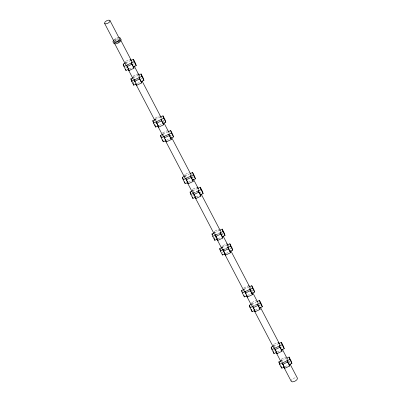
<?xml version="1.0" encoding="UTF-8"?>
<svg xmlns="http://www.w3.org/2000/svg" width="402" height="402" viewBox="0 0 402 402"><rect width="100%" height="100%" fill="white"/><g stroke="black" fill="none" stroke-linecap="round" stroke-linejoin="round"><path stroke-width="0.3" stroke-dasharray="2.01 1.51" d="M291.184 381.237L291.751 379.704L293.822 378.192L296.189 377.589M114.002 39.738L116.143 38.175L119.077 37.431M114.51 40.064L116.324 38.743L117.876 38.351M114.163 41.185L116.736 39.306L118.495 38.858M115.198 40.893L116.856 39.682L118.63 39.23M126.339 63.828L125.394 61.506L130.328 59.154M125.821 62.838L130.756 60.486M125.771 67.807L126.831 67.305M133.348 64.199L134.404 63.697M129.208 68.943L132.499 67.38M138.449 75.204L133.514 77.556L133.087 76.224L138.022 73.873M132.936 82.782L133.997 82.274M141.047 78.918L142.097 78.42M137.454 83.405L140.192 82.098M155.881 120.896L154.991 118.118L159.926 115.771M160.353 117.103L155.418 119.454L156.197 120.937M162.951 120.816L164.001 120.314M159.358 125.298L162.096 123.997M168.046 131.821L163.112 134.173L162.689 132.841L167.619 130.489M170.121 135.786L171.172 135.283M166.503 140.283L169.795 138.715M185.322 177.031L184.588 174.734L189.523 172.388M189.95 173.719L185.015 176.066L185.794 177.553M192.548 177.433L193.598 176.93M188.407 182.176L191.694 180.609M193.231 191.779L192.287 189.458L197.221 187.106M192.714 190.789L197.643 188.437M192.664 195.759L193.724 195.256M196.101 196.9L199.392 195.332M214.924 233.647L214.186 231.351L219.12 229.004M219.547 230.336L214.613 232.683L215.13 233.678M214.567 237.657L215.628 237.15M222.145 234.049L223.195 233.547M218.005 238.793L221.296 237.225M222.829 248.396L221.884 246.074L226.818 243.723M222.311 247.406L227.246 245.054M225.271 248.768L226.371 248.245M222.261 252.376L223.321 251.873M229.843 248.768L230.894 248.265M226.251 253.255L228.989 251.948M249.145 286.953L244.21 289.299L243.788 287.968L248.722 285.621M251.742 290.666L252.793 290.164M247.602 295.41L251.441 293.581M252.371 305.465L251.481 302.691L256.416 300.339M256.843 301.671L251.908 304.023L252.687 305.505M259.441 305.384L260.491 304.882M255.3 310.128L258.587 308.565M274.119 346.881L273.385 344.584L278.32 342.233M278.747 343.569L273.812 345.916L274.33 346.906M273.234 351.142L274.295 350.634M281.34 347.278L282.395 346.78M277.199 352.026L280.49 350.459M282.284 362.122L281.078 359.303L286.013 356.956M281.506 360.639L286.44 358.288M289.038 362.001L290.088 361.498M284.897 366.745L288.184 365.182M162.916 120.896L163.493 122.007M170.468 135.348L171.051 136.459M191.975 176.483L193.136 178.704M200.111 192.045L200.98 193.714M221.613 233.175L222.773 235.401M251.255 289.872L252.416 292.098M258.808 304.324L259.968 306.55M288.45 361.021L289.611 363.242M125.394 61.506L127.464 65.466M133.087 76.224L134.122 78.204M154.991 118.118L156.805 121.59M162.689 132.841L164.498 136.308M184.588 174.734L186.402 178.202M192.287 189.458L194.096 192.925M214.186 231.351L216 234.818M221.884 246.074L222.919 248.054M243.788 287.968L245.597 291.435M251.481 302.691L253.551 306.651M273.385 344.584L274.42 346.564M281.078 359.303L282.892 362.775"/><path stroke-width="0.6" d="M104.545 23.296L105.038 21.949L106.852 20.628L108.922 20.1L110.037 20.678L119.51 38.798L119.012 40.145L117.198 41.466L115.128 41.994L114.017 41.411L104.545 23.296L105.656 23.874L107.726 23.346L109.54 22.025L110.037 20.678M113.575 40.049L112.872 41.959L114.444 42.778L117.379 42.034L119.952 40.16L120.65 38.25L119.077 37.431M121.243 39.386L120.54 41.29L117.972 43.165L115.037 43.913L113.459 43.089M118.68 42.185L119.51 41.582M131.524 62.893L134.017 68.179L129.087 70.526L126.59 65.245L128.66 69.204L126.012 70.466L123.942 66.506L123.173 64.099L125.288 63.089M130.756 60.486L133.379 59.235L135.454 63.199L136.223 65.606L133.595 66.858M123.942 66.506L134.152 61.642L133.379 59.235M127.012 66.566L131.946 64.214L131.218 61.928M139.218 77.611L141.715 82.897L136.78 85.249L136.358 83.928L133.71 85.189L131.64 81.224L130.866 78.817L132.987 77.807M138.976 74.958L141.077 73.953L143.147 77.918L143.916 80.325L141.293 81.576M131.64 81.224L141.846 76.36L141.077 73.953M136.78 85.249L134.71 81.284L139.645 78.933L138.911 76.651M163.619 124.796L161.122 119.51L163.619 124.796L158.684 127.143L156.187 121.861L158.262 125.821L155.614 127.082L153.539 123.123L152.77 120.711L154.891 119.706M160.353 117.103L162.981 115.851L165.051 119.816L165.82 122.223L163.192 123.474M153.539 123.123L163.75 118.258L162.981 115.851M156.609 123.183L161.544 120.831M171.312 139.514L168.82 134.228L171.312 139.514L166.378 141.866L165.956 140.544L163.307 141.805L161.237 137.841L160.463 135.434L162.584 134.424M168.046 131.821L170.674 130.57L172.744 134.534L173.518 136.941L170.89 138.193M161.237 137.841L171.443 132.977L170.674 130.57M166.378 141.866L164.307 137.901L169.242 135.549M190.719 176.126L193.216 181.413L188.282 183.759L187.86 182.438L185.211 183.699L183.136 179.734L182.367 177.327L184.488 176.322M190.478 173.468L192.578 172.468L194.648 176.433L195.417 178.84L192.794 180.091M183.136 179.734L193.347 174.875L192.578 172.468M188.282 183.759L186.211 179.794L191.141 177.448L190.412 175.161M193.483 193.196L195.553 197.161L192.905 198.417L190.834 194.457L190.066 192.05L192.181 191.04M197.643 188.437L200.271 187.186L202.347 191.151L203.116 193.558L200.487 194.809L200.91 196.131L195.975 198.482L193.905 194.518L193.176 192.231M190.834 194.457L195.126 192.412M196.221 191.89L201.045 189.593L200.271 187.186M193.905 194.518L198.839 192.166L198.106 189.885M222.814 238.024L220.321 232.743L222.814 238.024L217.879 240.376L217.457 239.054L214.809 240.316L212.738 236.351L211.965 233.944L214.085 232.939M219.547 230.336L222.175 229.085L224.246 233.044L225.019 235.451L222.391 236.703M212.738 236.351L217.577 234.049M218.673 233.527L222.944 231.492L222.175 229.085M217.879 240.376L215.809 236.411L220.743 234.064M223.08 249.813L225.15 253.773L222.502 255.034L220.432 251.074L219.663 248.667L221.778 247.657M227.246 245.054L229.869 243.803L231.944 247.768L232.713 250.175L230.085 251.426L230.507 252.747L225.577 255.094L223.502 251.134L222.773 248.848M220.432 251.074L224.723 249.029M226.371 248.245L230.642 246.21L229.869 243.803M223.502 251.134L228.436 248.783L227.708 246.501M247.054 295.671L244.406 296.932L242.336 292.968L241.567 290.561L243.682 289.551M249.672 286.701L251.773 285.701L253.843 289.661L254.617 292.068L251.989 293.319L252.411 294.641L247.476 296.993L245.406 293.028L244.672 290.746M242.336 292.968L252.541 288.108L251.773 285.701M245.406 293.028L250.34 290.681L249.607 288.395M260.109 309.364L257.612 304.078L260.109 309.364L255.175 311.711L252.677 306.43L254.752 310.389L252.104 311.65L250.029 307.691L249.26 305.284L251.381 304.274M256.843 301.671L259.471 300.42L261.541 304.384L262.31 306.791L259.682 308.043M250.029 307.691L254.325 305.646M255.421 305.123L260.24 302.827L259.471 300.42M253.099 307.751L258.034 305.399M274.581 348.323L276.651 352.288L274.003 353.549L271.933 349.584L271.164 347.177L273.28 346.167M278.747 343.569L281.37 342.318L283.445 346.278L284.214 348.685L281.586 349.936L282.008 351.258L277.073 353.609L275.003 349.645L274.275 347.363M271.933 349.584L282.144 344.725L281.37 342.318M275.003 349.645L279.938 347.298L279.209 345.011M284.35 367.006L281.701 368.267L279.626 364.307L278.857 361.895L280.978 360.89M286.968 358.036L289.068 357.036L291.138 361.001L291.907 363.408L289.284 364.659L289.706 365.981L284.772 368.327L282.274 363.046L284.088 366.513M279.626 364.307L289.837 359.443L289.068 357.036M282.701 364.368L287.636 362.016L286.902 359.73M134.152 61.642L136.223 65.606M141.846 76.36L143.916 80.325M163.75 118.258L165.82 122.223M171.443 132.977L173.518 136.941M193.347 174.875L195.417 178.84M201.045 189.593L203.116 193.558M222.944 231.492L225.019 235.451M230.642 246.21L232.713 250.175M252.541 288.108L254.617 292.068M260.24 302.827L262.31 306.791M282.144 344.725L284.214 348.685M289.837 359.443L291.907 363.408M120.781 40.3L132.112 61.978M134.147 65.868L139.67 76.43M141.991 80.877L161.463 118.118M163.785 122.565L169.016 132.57M171.634 137.569L191.101 174.815M193.427 179.262L198.658 189.267M201.271 194.266L220.743 231.507M223.065 235.954L228.587 246.516M230.622 250.406L250.381 288.204M252.707 292.651L257.938 302.656M260.26 307.103L280.023 344.901M282.345 349.348L287.576 359.353M289.902 363.8L297.455 378.252L296.892 379.789L294.817 381.297L292.455 381.9L291.184 381.237L283.631 366.785M130.328 59.154L131.102 60.642M197.221 187.106L197.739 188.096M226.818 243.723L227.592 245.21M248.722 285.621L249.24 286.611M278.32 342.233L279.094 343.72M198.417 190.844L200.487 194.809M228.014 247.461L230.085 251.426M249.918 289.36L251.989 293.319M279.516 345.976L281.586 349.936M287.209 360.694L289.284 364.659M131.946 64.214L134.017 68.179M139.645 78.933L141.715 82.897M191.141 177.448L193.216 181.413M198.839 192.166L200.91 196.131M228.436 248.783L230.507 252.747M250.34 290.681L252.411 294.641M279.938 347.298L282.008 351.258M287.636 362.016L289.706 365.981M134.283 79.963L135.323 81.943M163.885 136.579L164.659 138.067M165.177 139.057L165.694 140.047M187.598 181.945L185.784 178.473L186.211 179.794M215.387 235.09L217.196 238.557M244.984 291.706L246.28 294.184M114.51 43.285L125.841 64.963M128.168 69.41L133.394 79.415M135.72 83.862L155.192 121.102M157.805 126.107L163.036 136.112M165.363 140.559L184.83 177.8M187.156 182.247L192.674 192.809M195 197.256L214.472 234.497M216.794 238.944L222.316 249.501M224.643 253.948L244.109 291.194M246.436 295.641L251.667 305.646M254.28 310.645L273.752 347.886M276.073 352.333L281.305 362.338M123.173 64.099L123.947 65.581M130.866 78.817L132.163 81.294M152.77 120.711L153.805 122.695M160.463 135.434L161.503 137.414M182.367 177.327L183.146 178.815M190.066 192.05L190.839 193.538M211.965 233.944L212.482 234.934M219.663 248.667L220.437 250.15M241.567 290.561L242.084 291.55M249.26 305.284L250.295 307.264M271.164 347.177L271.938 348.665M278.857 361.895L279.636 363.383M284.49 367.448L284.772 368.327M276.651 352.288L277.073 353.609M281.083 366.343L281.546 367.785M273.39 351.624L274.003 353.549M254.752 310.389L255.175 311.711M247.195 296.113L247.476 296.993M251.33 309.244L252.104 311.65M243.944 295.485L244.406 296.932M225.15 253.773L225.577 255.094M222.195 254.074L222.502 255.034M215.075 234.13L215.809 236.411M214.191 238.391L214.809 240.316M195.694 197.598L195.975 198.482M192.442 196.975L192.905 198.417M184.593 181.774L185.056 183.217M163.574 135.615L164.307 137.901M158.262 125.821L158.684 127.143M162.689 139.876L163.307 141.805M154.84 124.675L155.614 127.082M138.022 73.873L138.308 74.762M133.977 78.998L134.71 81.284M128.66 69.204L129.087 70.526M133.092 83.259L133.71 85.189M125.705 69.506L126.012 70.466"/></g></svg>
